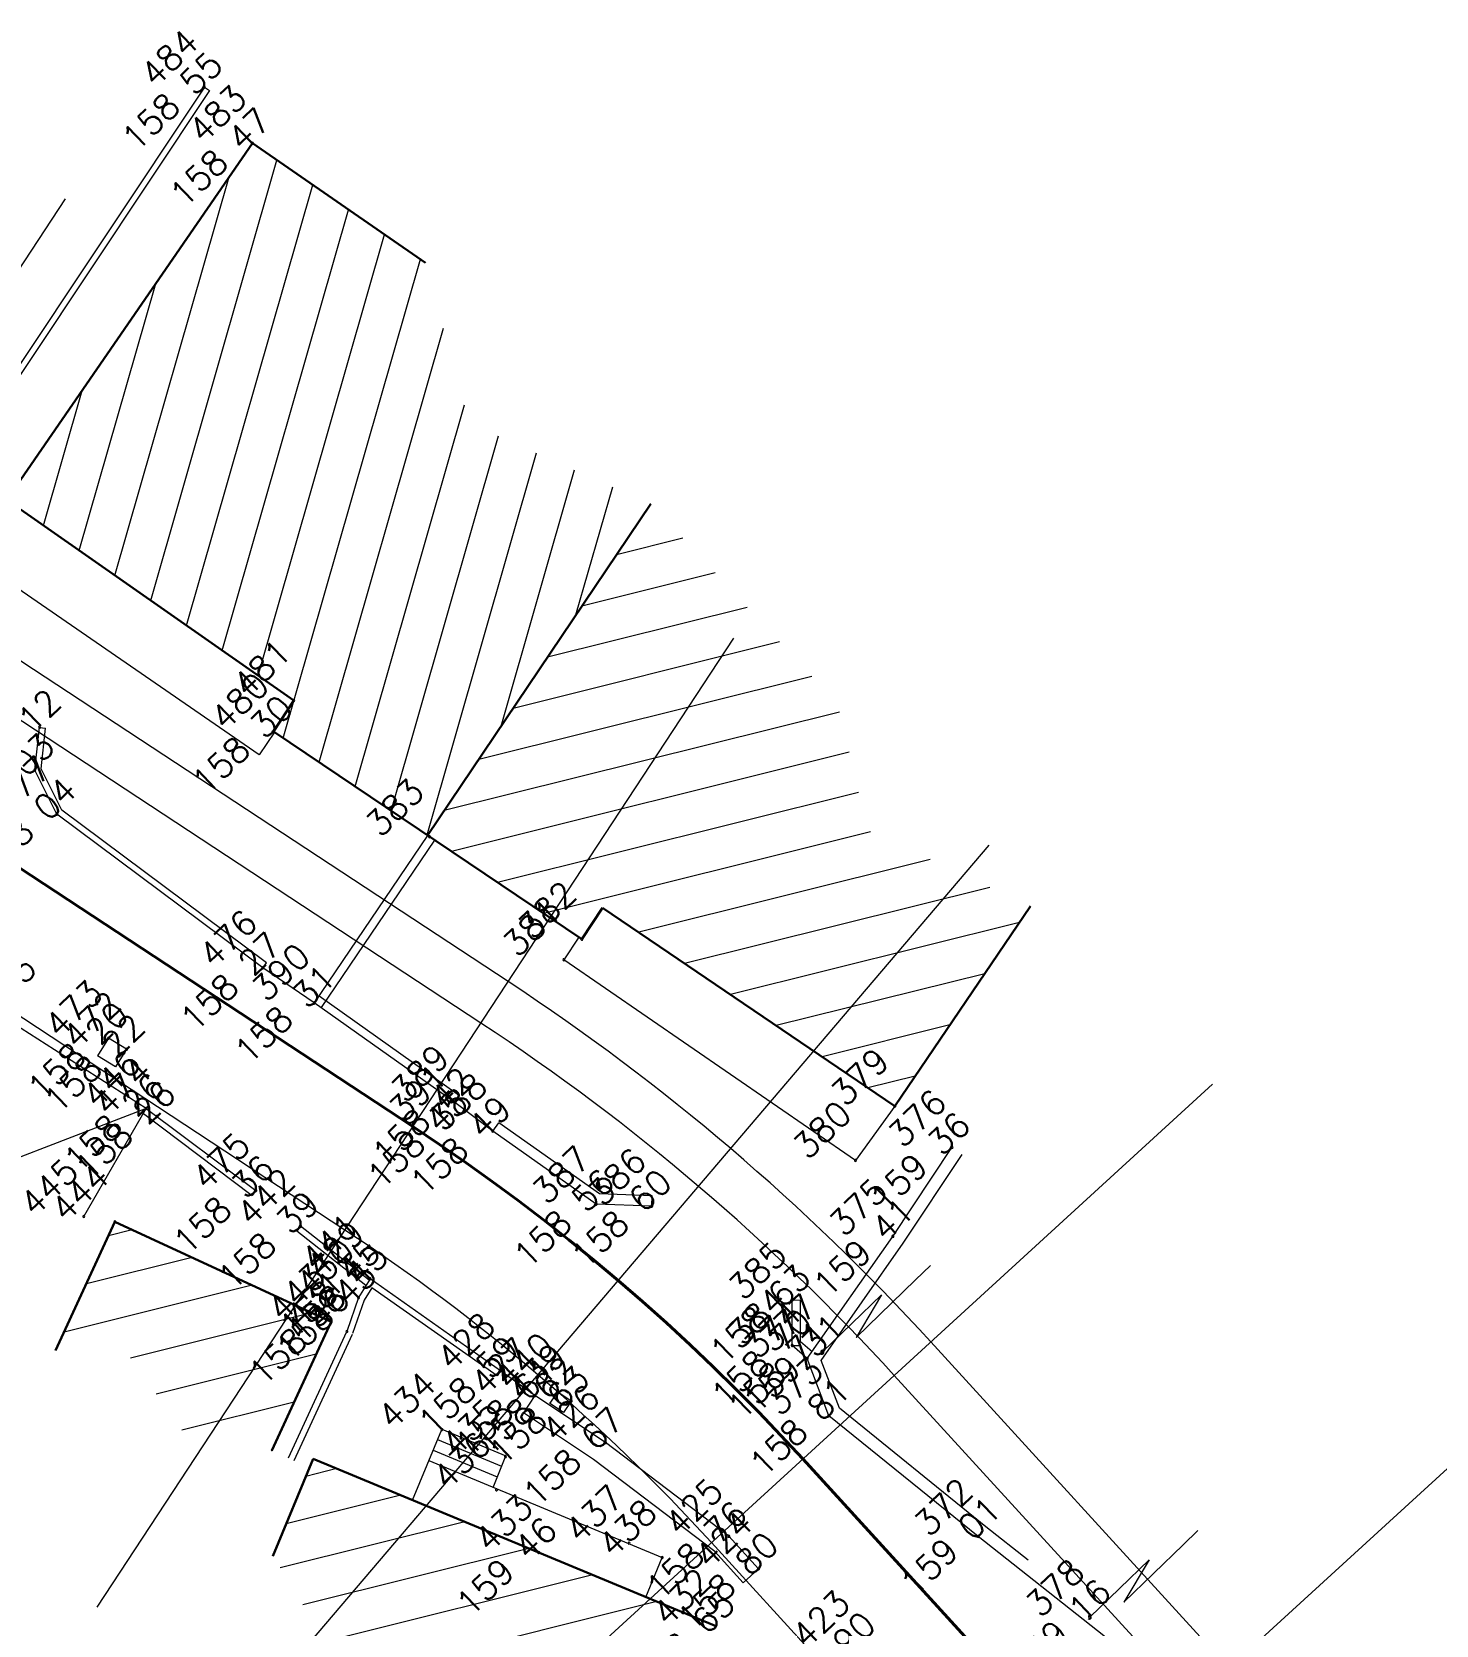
# Model space of a CAD drawing. Header units: millimetres. Extents: x -16 to 1007, y 828 to 1356.
# Drawn here: x 733.26 to 767.28, y 1197.67 to 1236.26 of the extents above; entities that cross this region are included whole.
import ezdxf
from ezdxf.enums import TextEntityAlignment as Align

# ---------------------------------------------------------------- set-up
doc = ezdxf.new("R2010")
doc.units = ezdxf.units.MM
doc.header["$LTSCALE"] = 4
for name, pattern in [('CONTINUOUS1', [0, 0, 0]), ('DASHED', [0.75, 0.5, -0.25]), ('DGN2', [8.182077, 4.091038, -4.091038]), ('DGN4', [16.364154, 8.182077, -4.091038, 0, -4.091038])]:
    doc.linetypes.add(name, pattern=pattern)
doc.layers.get('0').update_dxf_attribs({"linetype": 'CONTINUOUS1', "lineweight": 0})
for name, color, linetype, lineweight, true_color in [('1', 1, 'DASHED', 0, 0xff0000), ('20', 4, 'CONTINUOUS1', 0, 0x00ffff), ('54', 4, 'CONTINUOUS1', 0, 0x00ffff), ('55', 5, 'CONTINUOUS1', 0, 0x0000ff), ('6', 2, 'CONTINUOUS1', 0, 0xffff00)]:
    doc.layers.add(name, color=color, linetype=linetype, lineweight=lineweight, true_color=true_color)
for name, color, linetype, lineweight in [('10', 7, 'CONTINUOUS1', 0), ('11', 7, 'CONTINUOUS1', 0), ('13', 7, 'CONTINUOUS1', 0), ('2', 7, 'CONTINUOUS1', 0)]:
    doc.layers.add(name, color=color, linetype=linetype, lineweight=lineweight)
doc.styles.get("Standard").update_dxf_attribs({"font": 'txt_____.ttf'})

# ---------------------------------------------------------------- blocks, each defined once
blk = doc.blocks.new('anonymous')
at = {"layer": '1', "color": 7}
blk.add_line((-13.891, 12.678), (-14.173, 12.924), dxfattribs=at)
at = {"layer": '1', "color": 7, "linetype": 'DGN2'}
blk.add_lwpolyline([(-13.67, 12.471), (-11.683, 15.306), (-10.251, 17.461)], dxfattribs=at)
at = {"layer": '1', "color": 7, "flags": 128}
blk.add_lwpolyline([(-14.007, 12.513), (-14.373, 12.834)], dxfattribs=at)
at = {"layer": '1', "color": 7, "linetype": 'CONTINUOUS1'}
blk.add_lwpolyline([(15.75, -14.155), (14.966, -14.208), (9.927, -9.387), (6.111, -5.924), (3.181, -2.904), (-0.124, 0.289), (-3.54, 3.206), (-9.866, 8.207), (-13.481, 11.132), (-14.007, 12.513)], dxfattribs=at)
at = {"layer": '1', "color": 7, "linetype": 'DGN2', "flags": 128}
blk.add_lwpolyline([(15.73, -13.856), (15.078, -13.9), (10.131, -9.167), (6.32, -5.708), (3.393, -2.692), (0.078, 0.512), (-3.349, 3.438), (-9.679, 8.442), (-13.23, 11.314), (-13.67, 12.471)], dxfattribs=at)
at = {"layer": '10', "color": 7, "linetype": 'CONTINUOUS1'}
for p, q in [((-20.242, 11.429), (-20.052, 11.705)), ((-19.916, 11.205), (-20.242, 11.429)), ((-19.726, 11.481), (-19.916, 11.205)), ((-23.573, 9.087), (-22.863, 10.798)), ((-22.965, 10.551), (-21.414, 9.907)), ((-22.86, 10.805), (-21.312, 10.162)), ((-23.176, 10.043), (-17.52, 7.695)), ((-23.071, 10.297), (-21.517, 9.652)), ((-21.619, 9.396), (-21.312, 10.162)), ((-17.917, 6.74), (-17.52, 7.695))]:
    blk.add_line(p, q, dxfattribs=at)
at = {"layer": '10', "color": 7, "linetype": 'CONTINUOUS1', "flags": 128}
for points in [[(-21.628, 18.02), (-22.549, 18.713)], [(-14.007, 12.513), (-11.931, 15.475), (-10.501, 17.627)], [(-20.609, 11.617), (-21.436, 12.217)], [(-19.726, 11.481), (-20.052, 11.705)]]:
    blk.add_lwpolyline(points, dxfattribs=at)
at = {"layer": '11', "color": 7, "flags": 128}
for points in [[(-13.644, 12.669), (-12.206, 14.058), (-12.824, 13.029), (-11.385, 14.419), (-11.025, 14.766)], [(-7.161, 6.253), (-5.722, 7.642), (-6.34, 6.614), (-4.902, 8.003), (-4.542, 8.35)]]:
    blk.add_lwpolyline(points, dxfattribs=at)
for points in [[(-13.671, 12.643, 0.075, 0.0000075, 1), (-13.617, 12.695, 0.075, 0.0000075, 1), (-13.671, 12.643, 0.075, 0.0000075, 1)], [(-7.188, 6.227, 0.075, 0.0000075, 1), (-7.134, 6.279, 0.075, 0.0000075, 1), (-7.188, 6.227, 0.075, 0.0000075, 1)]]:
    blk.add_lwpolyline(points, format="xyseb", dxfattribs=at)
at = {"layer": '2', "color": 7}
for p, q in [((-23.206, 25.186), (-25.953, 21.127)), ((-23.04, 25.074), (-25.787, 21.015)), ((-25.953, 21.127), (-27.196, 21.979)), ((-26.577, 10.107), (-25.165, 13.17)), ((-26.441, 10.044), (-25.029, 13.108))]:
    blk.add_line(p, q, dxfattribs=at)
at = {"layer": '2', "color": 7, "flags": 128}
for points in [[(-28.615, 43.307), (-35.835, 32.478), (-36.973, 30.703), (-37.111, 29.55), (-35.686, 30.026)], [(-28.491, 43.224), (-35.71, 32.396), (-36.828, 30.651), (-36.934, 29.768), (-35.734, 30.169)], [(-28.615, 43.307), (-28.491, 43.224)], [(-27.196, 21.979), (-32.189, 25.701), (-32.723, 26.768), (-32.611, 27.803)], [(-32.611, 27.803), (-32.462, 27.786)], [(-27.107, 22.099), (-32.071, 25.8), (-32.569, 26.796), (-32.462, 27.786)], [(-27.196, 21.979), (-27.107, 22.099)], [(-25.953, 21.127), (-25.837, 21.29)], [(-22.433, 18.876), (-25.837, 21.29)], [(-22.549, 18.713), (-25.953, 21.127)], [(-30.938, 20.273), (-31.2, 19.847)], [(-30.502, 20.005), (-30.938, 20.273)], [(-30.764, 19.579), (-31.2, 19.847)], [(-30.502, 20.005), (-30.764, 19.579)], [(-30.023, 18.571), (-27.367, 16.584)], [(-22.549, 18.713), (-22.433, 18.876)], [(-30.092, 18.45), (-27.457, 16.464)], [(-21.628, 18.02), (-21.484, 18.224)], [(-17.764, 16.46), (-19.04, 16.501), (-21.484, 18.224)], [(-17.772, 16.21), (-19.123, 16.254), (-21.628, 18.02)], [(-27.367, 16.584), (-27.457, 16.464)], [(-17.772, 16.21), (-17.764, 16.46)], [(-26.283, 15.718), (-26.375, 15.6)], [(-24.7, 14.284), (-26.375, 15.6)], [(-24.62, 14.412), (-26.283, 15.718)], [(-21.436, 12.217), (-24.6, 14.446), (-24.882, 13.991), (-25.165, 13.17)], [(-21.522, 12.094), (-24.556, 14.231), (-24.746, 13.926), (-25.023, 13.121)], [(-14.373, 12.834), (-14.369, 13.934)], [(-14.369, 13.934), (-14.169, 13.933)], [(-14.173, 12.924), (-14.169, 13.933)], [(-14.373, 12.834), (-14.173, 12.833)], [(-21.436, 12.217), (-21.522, 12.094)], [(-20.609, 11.617), (-20.886, 11.201)], [(-15.189, 7.422), (-15.911, 8.21), (-18.896, 10.479), (-20.609, 11.617)], [(-15.557, 7.084), (-16.249, 7.839), (-19.186, 10.071), (-20.886, 11.201)], [(-15.189, 7.422), (-15.557, 7.084)]]:
    blk.add_lwpolyline(points, dxfattribs=at)
at = {"layer": '20', "color": 1, "linetype": 'Continuous', "lineweight": 13, "true_color": 0xff0000}
for p, q in [((-46.107, 19.102), (-31.981, 40.601)), ((-31.212, 6.491), (-15.789, 29.961)), ((-27.705, 3.704), (-9.596, 24.952)), ((-24.861, 0.259), (-4.189, 19.157)), ((-11.014, 12.918), (5.247, -4.87)), ((-11.9, 12.108), (4.362, -5.68)), ((3.023, 11.244), (-17.637, -7.643)), ((-16.328, 8.06), (-0.067, -9.728))]:
    blk.add_line(p, q, dxfattribs=at)
at = {"layer": '20', "color": 1, "lineweight": 13, "true_color": 0xff0000}
for p, q in [((-21.254, 21.645), (-48.983, 39.865)), ((-21.913, 20.642), (-49.642, 38.862)), ((-25.208, 15.627), (-52.936, 33.848))]:
    blk.add_line(p, q, dxfattribs=at)
at = {"layer": '20', "color": 1, "linetype": 'DGN4', "lineweight": 40, "true_color": 0xff0000}
for p, q in [((-23.56, 18.135), (-51.289, 36.355)), ((-14.114, 10.084), (2.147, -7.704))]:
    blk.add_line(p, q, dxfattribs=at)
at = {"layer": '20', "color": 1, "linetype": 'Continuous', "lineweight": 13, "true_color": 0xff0000}
for major_axis, start_param, end_param in [((29.764, 45.296), 6.03431, 6.283185), ((29.105, 44.293), 6.03431, 6.283185), ((39.279, -25.81), 1.321921, 1.570796)]:
    blk.add_ellipse((-51.018, -23.652), major_axis=major_axis, ratio=1, start_param=start_param, end_param=end_param, dxfattribs=at)
at = {"layer": '20', "color": 1, "linetype": 'DGN4', "lineweight": 40, "true_color": 0xff0000}
blk.add_ellipse((-51.018, -23.652), major_axis=(27.457, 41.786), ratio=1, start_param=6.03431, end_param=6.283185, dxfattribs=at)
at = {"layer": '6', "color": 7, "linetype": 'CONTINUOUS1', "lineweight": 30}
for p, q in [((-33.4, 33.316), (-27.452, 41.949)), ((-23.254, 39.056), (-27.452, 41.949)), ((-26.448, 28.453), (-33.4, 33.316)), ((-17.799, 33.217), (-23.206, 25.186)), ((-26.943, 27.703), (-26.448, 28.453)), ((-19.468, 22.67), (-26.943, 27.703)), ((-19.468, 22.67), (-18.965, 23.434)), ((-11.887, 18.628), (-18.965, 23.434)), ((-8.6, 23.469), (-11.887, 18.628)), ((-32.218, 12.707), (-30.781, 15.824)), ((-26.976, 10.291), (-25.539, 13.408)), ((-26.959, 7.731), (-25.981, 10.087))]:
    blk.add_line(p, q, dxfattribs=at)
at = {"layer": '6', "color": 7, "linetype": 'Continuous', "lineweight": 0}
for p, q in [((-29.913, 30.877), (-26.856, 41.538)), ((-30.78, 31.483), (-28.012, 41.136)), ((-29.047, 30.271), (-25.987, 40.94)), ((-28.18, 29.665), (-25.119, 40.341)), ((-27.314, 29.059), (-24.25, 39.742)), ((-26.708, 27.544), (-23.382, 39.144)), ((-31.646, 32.089), (-29.793, 38.551)), ((-25.836, 26.957), (-22.821, 37.471)), ((-32.513, 32.695), (-31.575, 35.965)), ((-24.964, 26.37), (-22.313, 35.614)), ((-24.092, 25.783), (-21.488, 34.865)), ((-23.22, 25.196), (-20.565, 34.453)), ((-21.423, 27.834), (-19.643, 34.041)), ((-19.611, 30.526), (-18.721, 33.629)), ((-17.019, 32.381), (-18.633, 31.979)), ((-16.239, 31.545), (-19.467, 30.74)), ((-15.46, 30.709), (-20.3, 29.502)), ((-14.68, 29.872), (-21.134, 28.263)), ((-13.9, 29.036), (-21.968, 27.025)), ((-13.225, 28.174), (-22.802, 25.786)), ((-12.995, 27.201), (-22.629, 24.799)), ((-12.765, 26.227), (-21.512, 24.046)), ((-12.475, 25.269), (-20.395, 23.294)), ((-11.031, 24.599), (-18.088, 22.839)), ((-9.587, 23.928), (-16.978, 22.085)), ((-8.866, 23.077), (-15.868, 21.331)), ((-9.709, 21.836), (-14.758, 20.578)), ((-10.551, 20.596), (-13.647, 19.824)), ((-11.394, 19.355), (-12.537, 19.07)), ((-30.361, 15.631), (-30.936, 15.487)), ((-28.91, 14.962), (-31.473, 14.323)), ((-27.459, 14.293), (-32.01, 13.158)), ((-26.008, 13.624), (-30.402, 12.528)), ((-25.903, 12.62), (-29.781, 11.653)), ((-26.439, 11.455), (-29.159, 10.777)), ((-25.408, 9.849), (-26.157, 9.662)), ((-23.857, 9.205), (-26.634, 8.513)), ((-22.305, 8.561), (-26.781, 7.445)), ((-20.754, 7.917), (-26.225, 6.554)), ((-19.203, 7.274), (-25.668, 5.662)), ((-17.651, 6.63), (-23.763, 5.106))]:
    blk.add_line(p, q, dxfattribs=at)
at = {"layer": '6', "color": 7, "linetype": 'CONTINUOUS1'}
for p, q in [((-27.284, 27.135), (-34.351, 31.998)), ((-26.914, 27.683), (-27.284, 27.135)), ((-19.54, 22.718), (-19.906, 22.174)), ((-12.838, 17.31), (-19.906, 22.174)), ((-30.023, 18.571), (-33.254, 20.639)), ((-30.023, 18.571), (-34.326, 16.916)), ((-31.532, 15.957), (-30.023, 18.571)), ((-11.887, 18.628), (-12.838, 17.31))]:
    blk.add_line(p, q, dxfattribs=at)
at = {"layer": '6', "color": 7, "linetype": 'CONTINUOUS1', "lineweight": 30}
for points in [[(-25.539, 13.408), (-30.781, 15.824)], [(-16.202, 6.028), (-25.981, 10.087)]]:
    blk.add_lwpolyline(points, dxfattribs=at)
at = {"layer": '6', "color": 7, "linetype": 'Continuous', "lineweight": 0}
blk.add_point((-26.976, 10.291), dxfattribs=at)

msp = doc.modelspace()

# ---------------------------------------------------------------- linework, layer by layer
at = {"layer": '13', "linetype": 'Continuous', "lineweight": 0}
for points in [[(737.42, 1234.902, 1), (737.456, 1234.937, 1), (737.42, 1234.902, 1)], [(738.584, 1233.544, 1), (738.62, 1233.579, 1), (738.584, 1233.544, 1)], [(733.425, 1219.398, 1), (733.461, 1219.432, 1), (733.425, 1219.398, 1)], [(739.084, 1219.284, 1), (739.12, 1219.319, 1), (739.084, 1219.284, 1)], [(733.312, 1218.363, 1), (733.348, 1218.398, 1), (733.312, 1218.363, 1)], [(733.846, 1217.296, 1), (733.882, 1217.331, 1), (733.846, 1217.296, 1)], [(738.839, 1213.574, 1), (738.875, 1213.609, 1), (738.839, 1213.574, 1)], [(740.083, 1212.722, 1), (740.119, 1212.757, 1), (740.083, 1212.722, 1)], [(735.098, 1211.868, 1), (735.134, 1211.902, 1), (735.098, 1211.868, 1)], [(735.533, 1211.6, 1), (735.569, 1211.635, 1), (735.533, 1211.6, 1)], [(736.013, 1210.166, 1), (736.049, 1210.201, 1), (736.013, 1210.166, 1)], [(743.487, 1210.308, 1), (743.523, 1210.343, 1), (743.487, 1210.308, 1)], [(736.281, 1209.978, 1), (736.317, 1210.013, 1), (736.281, 1209.978, 1)], [(743.364, 1209.769, 1), (743.4, 1209.803, 1), (743.364, 1209.769, 1)], [(744.408, 1209.615, 1), (744.444, 1209.65, 1), (744.408, 1209.615, 1)], [(755.535, 1209.222, 1), (755.571, 1209.257, 1), (755.535, 1209.222, 1)], [(738.669, 1208.179, 1), (738.705, 1208.214, 1), (738.669, 1208.179, 1)], [(746.913, 1207.849, 1), (746.949, 1207.883, 1), (746.913, 1207.849, 1)], [(748.264, 1207.805, 1), (748.3, 1207.84, 1), (748.264, 1207.805, 1)], [(739.753, 1207.313, 1), (739.789, 1207.348, 1), (739.753, 1207.313, 1)], [(754.105, 1207.07, 1), (754.141, 1207.105, 1), (754.105, 1207.07, 1)], [(741.239, 1206.146, 1), (741.275, 1206.18, 1), (741.239, 1206.146, 1)], [(741.436, 1206.041, 1), (741.472, 1206.075, 1), (741.436, 1206.041, 1)], [(741.153, 1205.586, 1), (741.189, 1205.621, 1), (741.153, 1205.586, 1)], [(751.666, 1205.529, 1), (751.702, 1205.563, 1), (751.666, 1205.529, 1)], [(740.496, 1205.003, 1), (740.532, 1205.038, 1), (740.496, 1205.003, 1)], [(751.662, 1204.429, 1), (751.698, 1204.464, 1), (751.662, 1204.429, 1)], [(752.029, 1204.108, 1), (752.065, 1204.143, 1), (752.029, 1204.108, 1)], [(752.391, 1204.264, 1), (752.427, 1204.298, 1), (752.391, 1204.264, 1)], [(744.6, 1203.812, 1), (744.636, 1203.847, 1), (744.6, 1203.812, 1)], [(745.426, 1203.212, 1), (745.462, 1203.247, 1), (745.426, 1203.212, 1)], [(745.983, 1203.3, 1), (746.019, 1203.335, 1), (745.983, 1203.3, 1)], [(746.31, 1203.076, 1), (746.345, 1203.111, 1), (746.31, 1203.076, 1)], [(752.554, 1202.727, 1), (752.59, 1202.761, 1), (752.554, 1202.727, 1)], [(747.14, 1202.074, 1), (747.176, 1202.108, 1), (747.14, 1202.074, 1)], [(750.125, 1199.805, 1), (750.161, 1199.84, 1), (750.125, 1199.805, 1)], [(756.17, 1199.802, 1), (756.206, 1199.837, 1), (756.17, 1199.802, 1)], [(745.521, 1199.413, 1), (745.557, 1199.448, 1), (745.521, 1199.413, 1)], [(750.847, 1199.017, 1), (750.883, 1199.052, 1), (750.847, 1199.017, 1)], [(758.875, 1197.848, 1), (758.911, 1197.883, 1), (758.875, 1197.848, 1)]]:
    msp.add_lwpolyline(points, format="xyb", dxfattribs=at)
at = {"layer": '54', "linetype": 'Continuous', "lineweight": 0}
for points in [[(742.879, 1216.748, 1), (742.915, 1216.783, 1), (742.879, 1216.748, 1)], [(746.567, 1214.265, 1), (746.603, 1214.3, 1), (746.567, 1214.265, 1)], [(746.13, 1213.769, 1), (746.166, 1213.804, 1), (746.13, 1213.769, 1)], [(740.083, 1212.722, 1), (740.119, 1212.757, 1), (740.083, 1212.722, 1)], [(743.487, 1210.308, 1), (743.523, 1210.343, 1), (743.487, 1210.308, 1)], [(754.148, 1210.223, 1), (754.184, 1210.258, 1), (754.148, 1210.223, 1)], [(743.364, 1209.769, 1), (743.4, 1209.803, 1), (743.364, 1209.769, 1)], [(744.408, 1209.615, 1), (744.444, 1209.65, 1), (744.408, 1209.615, 1)], [(755.535, 1209.222, 1), (755.571, 1209.257, 1), (755.535, 1209.222, 1)], [(753.197, 1208.905, 1), (753.233, 1208.94, 1), (753.197, 1208.905, 1)], [(746.913, 1207.849, 1), (746.949, 1207.883, 1), (746.913, 1207.849, 1)], [(748.264, 1207.805, 1), (748.3, 1207.84, 1), (748.264, 1207.805, 1)], [(754.105, 1207.07, 1), (754.141, 1207.105, 1), (754.105, 1207.07, 1)], [(751.666, 1205.529, 1), (751.702, 1205.563, 1), (751.666, 1205.529, 1)], [(751.662, 1204.429, 1), (751.698, 1204.464, 1), (751.662, 1204.429, 1)], [(752.029, 1204.108, 1), (752.065, 1204.143, 1), (752.029, 1204.108, 1)], [(752.391, 1204.264, 1), (752.427, 1204.298, 1), (752.391, 1204.264, 1)], [(752.554, 1202.727, 1), (752.59, 1202.761, 1), (752.554, 1202.727, 1)], [(756.17, 1199.802, 1), (756.206, 1199.837, 1), (756.17, 1199.802, 1)], [(758.875, 1197.848, 1), (758.911, 1197.883, 1), (758.875, 1197.848, 1)]]:
    msp.add_lwpolyline(points, format="xyb", dxfattribs=at)
at = {"layer": '55', "linetype": 'Continuous', "lineweight": 0}
for points in [[(737.42, 1234.902, 1), (737.456, 1234.937, 1), (737.42, 1234.902, 1)], [(738.584, 1233.544, 1), (738.62, 1233.579, 1), (738.584, 1233.544, 1)], [(739.587, 1220.048, 1), (739.623, 1220.083, 1), (739.587, 1220.048, 1)], [(733.425, 1219.398, 1), (733.461, 1219.432, 1), (733.425, 1219.398, 1)], [(739.084, 1219.284, 1), (739.12, 1219.319, 1), (739.084, 1219.284, 1)], [(733.312, 1218.363, 1), (733.348, 1218.398, 1), (733.312, 1218.363, 1)], [(733.846, 1217.296, 1), (733.882, 1217.331, 1), (733.846, 1217.296, 1)], [(738.839, 1213.574, 1), (738.875, 1213.609, 1), (738.839, 1213.574, 1)], [(735.098, 1211.868, 1), (735.134, 1211.902, 1), (735.098, 1211.868, 1)], [(735.533, 1211.6, 1), (735.569, 1211.635, 1), (735.533, 1211.6, 1)], [(736.013, 1210.166, 1), (736.049, 1210.201, 1), (736.013, 1210.166, 1)], [(736.281, 1209.978, 1), (736.317, 1210.013, 1), (736.281, 1209.978, 1)], [(738.669, 1208.179, 1), (738.705, 1208.214, 1), (738.669, 1208.179, 1)], [(734.503, 1207.552, 1), (734.539, 1207.586, 1), (734.503, 1207.552, 1)], [(735.255, 1207.419, 1), (735.291, 1207.454, 1), (735.255, 1207.419, 1)], [(739.753, 1207.313, 1), (739.789, 1207.348, 1), (739.753, 1207.313, 1)], [(741.239, 1206.146, 1), (741.275, 1206.18, 1), (741.239, 1206.146, 1)], [(741.436, 1206.041, 1), (741.472, 1206.075, 1), (741.436, 1206.041, 1)], [(741.153, 1205.586, 1), (741.189, 1205.621, 1), (741.153, 1205.586, 1)], [(740.496, 1205.003, 1), (740.532, 1205.038, 1), (740.496, 1205.003, 1)], [(740.871, 1204.765, 1), (740.907, 1204.8, 1), (740.871, 1204.765, 1)], [(744.6, 1203.812, 1), (744.636, 1203.847, 1), (744.6, 1203.812, 1)], [(745.426, 1203.212, 1), (745.462, 1203.247, 1), (745.426, 1203.212, 1)], [(745.983, 1203.3, 1), (746.019, 1203.335, 1), (745.983, 1203.3, 1)], [(746.31, 1203.076, 1), (746.345, 1203.111, 1), (746.31, 1203.076, 1)], [(743.173, 1202.393, 1), (743.209, 1202.428, 1), (743.173, 1202.393, 1)], [(747.14, 1202.074, 1), (747.176, 1202.108, 1), (747.14, 1202.074, 1)], [(744.715, 1201.735, 1), (744.751, 1201.77, 1), (744.715, 1201.735, 1)], [(744.499, 1200.93, 1), (744.535, 1200.965, 1), (744.499, 1200.93, 1)], [(750.125, 1199.805, 1), (750.161, 1199.84, 1), (750.125, 1199.805, 1)], [(745.521, 1199.413, 1), (745.557, 1199.448, 1), (745.521, 1199.413, 1)], [(747.71, 1199.64, 1), (747.746, 1199.674, 1), (747.71, 1199.64, 1)], [(748.515, 1199.291, 1), (748.551, 1199.325, 1), (748.515, 1199.291, 1)], [(750.847, 1199.017, 1), (750.883, 1199.052, 1), (750.847, 1199.017, 1)]]:
    msp.add_lwpolyline(points, format="xyb", dxfattribs=at)

# ---------------------------------------------------------------- block references
at = {"color": 7, "linetype": 'Continuous', "lineweight": 0}
msp.add_blockref('anonymous', (766.054, 1191.612), dxfattribs=at)

# ---------------------------------------------------------------- texts
at = {"layer": '13', "linetype": 'Continuous', "lineweight": 0}
for s, p in [('158 55 ', (737.013, 1234.509)), ('158 47 ', (738.176, 1233.15)), ('158 12 ', (733.089, 1219.074)), ('158 30 ', (738.712, 1218.925)), ('158 03 ', (732.941, 1218.004)), ('158 04 ', (733.475, 1216.938)), ('158 27 ', (738.432, 1213.181)), ('158 13 ', (732.504, 1212.628)), ('158 31 ', (739.747, 1212.398)), ('158 20 ', (734.726, 1211.509)), ('158 22 ', (735.126, 1211.206)), ('158 26 ', (735.606, 1209.773)), ('158 42 ', (743.079, 1209.915)), ('158 26 ', (735.874, 1209.585)), ('158 45 ', (742.957, 1209.375)), ('158 49 ', (744.001, 1209.222)), ('159 36 ', (755.128, 1208.829)), ('158 36 ', (738.262, 1207.786)), ('158 56 ', (746.505, 1207.455)), ('158 60 ', (747.892, 1207.447)), ('158 39 ', (739.345, 1206.92)), ('159 41 ', (753.769, 1206.746)), ('158 45 ', (740.832, 1205.752)), ('158 45 ', (741.029, 1205.647)), ('158 45 ', (740.746, 1205.193)), ('158 63 ', (751.259, 1205.135)), ('158 46 ', (740.089, 1204.61)), ('158 70 ', (751.291, 1204.07)), ('158 71 ', (751.693, 1203.784)), ('159 31 ', (752.056, 1203.94)), ('158 59 ', (744.192, 1203.419)), ('158 61 ', (745.091, 1202.888)), ('158 62 ', (745.576, 1202.907)), ('158 63 ', (745.902, 1202.683)), ('158 81 ', (752.219, 1202.403)), ('158 67 ', (746.733, 1201.68)), ('158 76 ', (749.717, 1199.412)), ('159 01 ', (755.87, 1199.513)), ('159 46 ', (745.113, 1199.02)), ('158 80 ', (750.475, 1198.658)), ('159 16 ', (758.539, 1197.524)), ('158 65 ', (749.427, 1197.23)), ('158 90 ', (752.831, 1196.729))]:
    msp.add_text(s, height=0.6, rotation=44, dxfattribs=at).set_placement(p, align=Align.CENTER)
at = {"layer": '54', "linetype": 'Continuous', "lineweight": 0}
for s, p in [('383', (742.261, 1217.263)), ('382', (745.949, 1214.78)), ('381', (745.583, 1214.353)), ('390', (739.5, 1213.272)), ('389', (742.868, 1210.823)), ('379', (753.53, 1210.738)), ('391', (742.817, 1210.353)), ('388', (743.789, 1210.13)), ('376', (754.916, 1209.737)), ('380', (752.615, 1209.455)), ('387', (746.294, 1208.363)), ('386', (747.645, 1208.32)), ('375', (753.486, 1207.585)), ('385', (751.048, 1206.043)), ('384', (751.043, 1204.944)), ('377', (751.772, 1204.778)), ('374', (751.41, 1204.623)), ('373', (751.935, 1203.241)), ('372', (755.551, 1200.317)), ('378', (758.256, 1198.363))]:
    msp.add_text(s, height=0.6, rotation=44, dxfattribs=at).set_placement(p, align=Align.CENTER)
at = {"layer": '55', "linetype": 'Continuous', "lineweight": 0}
for s, p in [('484', (736.801, 1235.417)), ('483', (737.965, 1234.058)), ('481', (739.041, 1220.632)), ('480', (738.501, 1219.834)), ('477', (733.228, 1217.811)), ('476', (738.22, 1214.089)), ('473', (734.479, 1212.382)), ('472', (734.915, 1212.115)), ('446', (735.394, 1210.681)), ('474', (735.663, 1210.493)), ('475', (738.05, 1208.694)), ('445', (733.884, 1208.066)), ('444', (734.636, 1207.934)), ('442', (739.134, 1207.828)), ('441', (740.692, 1206.73)), ('429', (740.817, 1206.555)), ('430', (740.571, 1206.136)), ('443', (739.878, 1205.518)), ('431', (740.324, 1205.349)), ('428', (743.981, 1204.327)), ('427', (744.808, 1203.727)), ('440', (745.4, 1203.849)), ('439', (745.691, 1203.591)), ('434', (742.554, 1202.907)), ('426', (746.521, 1202.588)), ('435', (744.097, 1202.25)), ('436', (743.88, 1201.445)), ('437', (747.091, 1200.154)), ('425', (749.506, 1200.32)), ('433', (744.902, 1199.928)), ('438', (747.896, 1199.805)), ('424', (750.228, 1199.532)), ('432', (749.215, 1198.138)), ('423', (752.584, 1197.603))]:
    msp.add_text(s, height=0.6, rotation=44, dxfattribs=at).set_placement(p, align=Align.CENTER)

doc.saveas('drawing.dxf')
